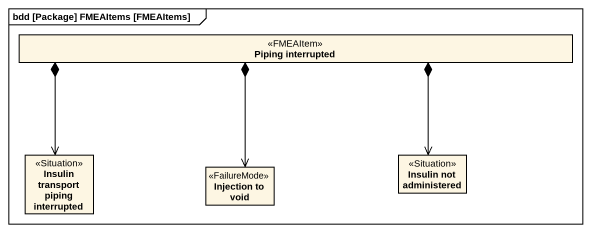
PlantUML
@startuml
mainframe bdd [Package] FMEAItems [FMEAItems]
hide circle
hide empty members
class "Piping interrupted" as Piping_interrupted <<FMEAItem>>
class "Insulin transport piping interrupted" as Insulin_transport_piping <<Situation>>
class "Injection to void" as Injection_to_void <<FailureMode>>
class "Insulin not administered" as Insulin_not_administered <<Situation>>
Piping_interrupted *-left-> Insulin_transport_piping
Piping_interrupted *--> Injection_to_void
Piping_interrupted *--> Insulin_not_administered
@enduml
